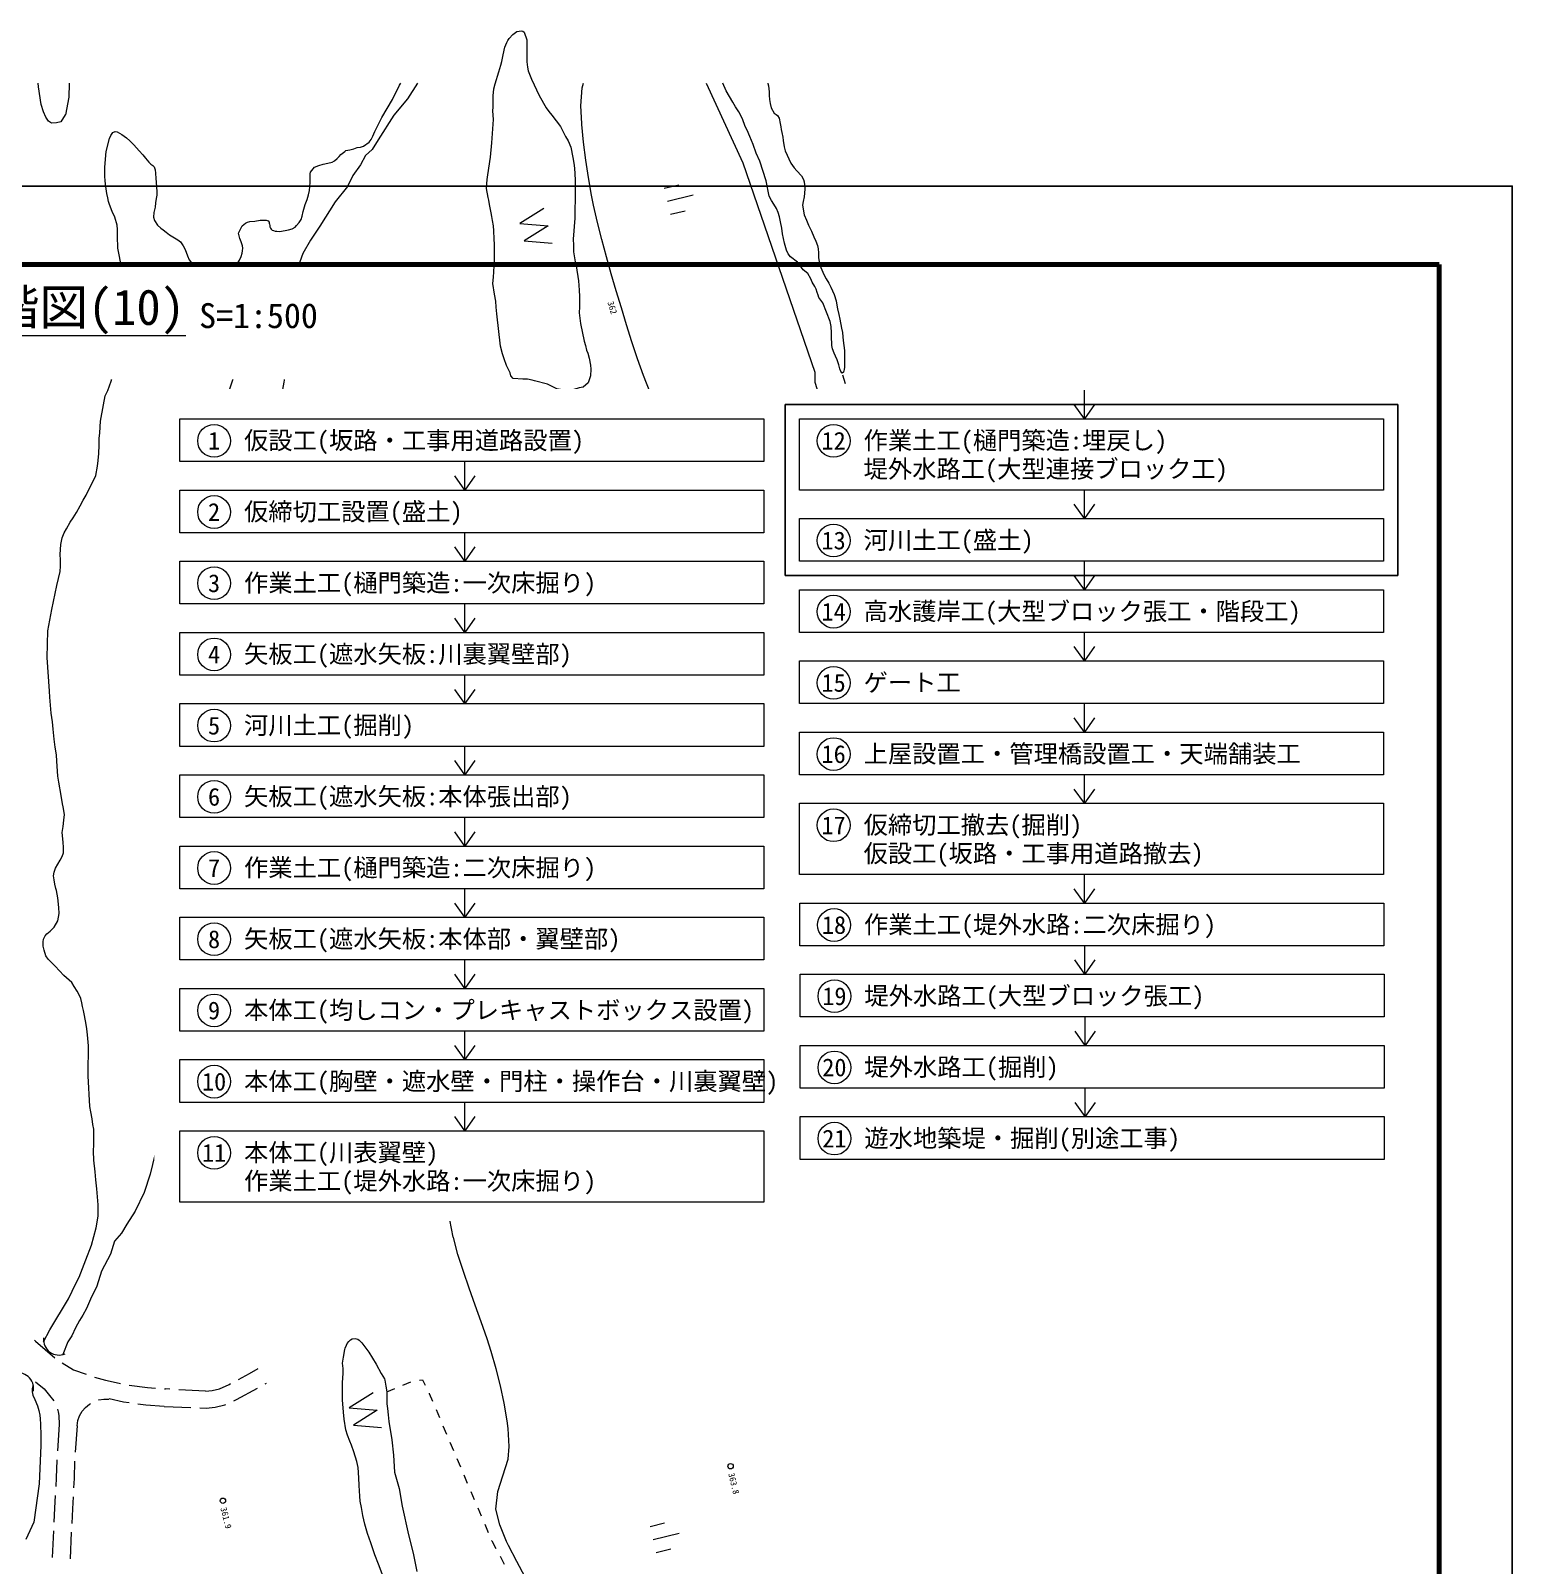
# Model space of a CAD drawing. Header units: millimetres. Extents: x -2078669 to -1085629, y -5987148 to 310365.
# Drawn here: x -1575689 to -1367638, y -3478154 to -3262635 of the extents above; entities that cross this region are included whole.
import ezdxf
from ezdxf.enums import TextEntityAlignment as Align

# ---------------------------------------------------------------- set-up
doc = ezdxf.new("R2010")
doc.units = ezdxf.units.MM
doc.header["$LTSCALE"] = 500
doc.layers.get('Defpoints').update_dxf_attribs({"color": 153})
for name, color, linetype, lineweight in [('D-BGD', 7, 'Continuous', 13), ('D-BYP-STRA', 1, 'Continuous', 25), ('D-DOC', 7, 'Continuous', 13), ('D-TTL', 2, 'Continuous', 140), ('D-TTL-LINE', 7, 'Continuous', 13), ('D-TTL-TXT', 7, 'Continuous', 13), ('◆ワイプアウト', 4, 'Continuous', 13)]:
    doc.layers.add(name, color=color, linetype=linetype, lineweight=lineweight)
doc.styles.add('MS ゴシック', font='MS Gothic.ttf')
doc.dimstyles.new('DIM-500-F', dxfattribs={"dimscale": 500, "dimtxt": 3.5, "dimasz": 2.5, "dimexe": 0, "dimexo": 2, "dimgap": 0.8, "dimtad": 1, "dimdec": 0, "dimzin": 0, "dimdsep": 46, "dimtxsty": 'MS ゴシック', "dimblk": 'OPEN', "dimcen": 0.1, "dimclrd": 256, "dimclre": 256, "dimclrt": 256, "dimaunit": 1, "dimadec": 4, "dimazin": 0, "dimtfac": 1, "dimtdec": 0, "dimtmove": 2, "dimatfit": 3, "dimldrblk": 'OPEN', "dimfxl": 1, "dimtolj": 1, "dimtzin": 0, "dimlwd": -1, "dimlwe": -1, "dimarcsym": 2})

# ---------------------------------------------------------------- blocks, each defined once
blk = doc.blocks.new('河川平面')
at = {"layer": 'D-BGD', "linetype": 'Continuous'}
for p, q in [((1824238, -2635273), (1826278, -2634775)), ((1824681, -2637094), (1828324, -2636205)), ((1825125, -2638916), (1827165, -2638419)), ((1761922, -2667453), (1765796, -2655569)), ((1765215, -2657353), (1765796, -2655569)), ((1849686, -2662713, 360164), (1849324, -2661518, 360120)), ((1850410, -2665105, 360252), (1850048, -2663909, 360208)), ((1851134, -2667496, 360340), (1850772, -2666300, 360296)), ((1851857, -2669887, 360428), (1851495, -2668691, 360384)), ((1781308, -2671772), (1783348, -2671276)), ((1852581, -2672278, 360516), (1852219, -2671083, 360472)), ((1781750, -2673593), (1785394, -2672707)), ((1853305, -2674670, 360604), (1852943, -2673475, 360560)), ((1782192, -2675416), (1784233, -2674920)), ((1821172, -2690819), (1823213, -2690322)), ((1821616, -2692640), (1825259, -2691753)), ((1822059, -2694463), (1824099, -2693966)), ((1838067, -2738260), (1838461, -2739880)), ((1795607, -2770743), (1797647, -2770248)), ((1796049, -2772565), (1799693, -2771679)), ((1796492, -2774388), (1798532, -2773892)), ((1754075, -2803865, 361418), (1754230, -2803878, 361420)), ((1754830, -2803915, 361449), (1754230, -2803878, 361420)), ((1768223, -2803167, 361459), (1768384, -2803074, 361460)), ((1785290, -2804303, 360500), (1786408, -2803833, 360803)), ((1787526, -2803363, 361106), (1788644, -2802893, 361409)), ((1759815, -2804216, 361690), (1756076, -2803990, 361509)), ((1754032, -2806371, 361420), (1757775, -2806514, 361592)), ((1792197, -2806761, 361435), (1792684, -2807912, 361422)), ((1739293, -2808856, 361530), (1739022, -2812596, 361545)), ((1741790, -2809046, 361530), (1741512, -2812786, 361545)), ((1793173, -2809063, 361409), (1793660, -2810214, 361397)), ((1794147, -2811365, 361384), (1794636, -2812515, 361371)), ((1795123, -2813666, 361358), (1795611, -2814817, 361345)), ((1796099, -2815968, 361333), (1796586, -2817118, 361320)), ((1797075, -2818270, 361307), (1797562, -2819420, 361294)), ((1798050, -2820571, 361282), (1798538, -2821722, 361269)), ((1799025, -2822872, 361256), (1799514, -2824024, 361243)), ((1822245, -2823207), (1824285, -2822712)), ((1738484, -2823831, 361461), (1738307, -2827577, 361438)), ((1740978, -2824021, 361460), (1740801, -2827767, 361438)), ((1822687, -2825029), (1826331, -2824143)), ((1801179, -2827380, 361256), (1801769, -2828482, 361269)), ((1823130, -2826852), (1825170, -2826356))]:
    blk.add_line(p, q, dxfattribs=at)
at = {"layer": 'D-BGD', "linetype": 'Continuous', "elevation": 362000}
for points in [[(1785720, -2684743), (1786779, -2682480), (1788229, -2680418), (1788996, -2679567), (1790895, -2677948), (1792407, -2676983), (1794693, -2675956), (1795619, -2675669), (1798059, -2675157), (1800538, -2674817), (1803034, -2674487), (1805485, -2674016), (1806163, -2673841), (1808583, -2673202), (1810983, -2672920), (1813590, -2672839), (1816163, -2672737), (1818622, -2672352), (1820817, -2671364), (1822181, -2670014), (1823074, -2668278), (1823344, -2666946), (1822777, -2665143), (1822256, -2663944), (1821323, -2661574), (1820484, -2659200), (1819695, -2656820), (1818947, -2654429), (1818216, -2652048), (1817513, -2649660), (1816810, -2647272), (1816133, -2644876), (1815485, -2642473), (1814872, -2640068), (1814319, -2637639), (1814030, -2636216), (1813594, -2633763), (1813214, -2631295), (1812901, -2628808), (1812657, -2626303), (1812646, -2626182), (1812541, -2623676), (1812739, -2621183), (1812923, -2620514)], [(1830142, -2620514), (1835290, -2631677), (1845386, -2661068), (1845407, -2662476), (1846119, -2664869), (1846853, -2667264), (1847579, -2669653), (1848318, -2672039), (1849058, -2674425), (1849797, -2676811), (1850545, -2679202), (1850740, -2679832)], [(1804717, -2830303), (1803524, -2828106), (1802389, -2825886), (1802106, -2825296), (1801146, -2822991), (1800613, -2820770), (1800851, -2818288), (1801578, -2816100), (1802307, -2813727), (1802482, -2811959), (1802315, -2809441), (1802183, -2808385), (1801763, -2805906), (1801242, -2803461), (1800639, -2801038), (1799950, -2798646), (1799365, -2796834), (1798549, -2794461), (1797714, -2792101), (1796865, -2789745), (1796044, -2787381), (1795277, -2785003), (1794628, -2782600), (1794617, -2782559), (1794114, -2780124), (1793714, -2777668), (1793392, -2775199), (1793111, -2772719), (1792856, -2770232), (1792616, -2767740), (1792384, -2765254), (1792166, -2762764), (1791953, -2760265), (1791735, -2757776), (1791516, -2755286), (1791303, -2752787), (1791085, -2750297), (1790872, -2747798), (1790645, -2745303), (1790432, -2742805), (1790196, -2740305), (1789961, -2737805), (1789703, -2735304), (1789641, -2734669), (1789353, -2732161), (1789064, -2729654), (1788753, -2727145), (1788442, -2724636), (1788130, -2722127), (1787811, -2719614), (1787499, -2717105), (1787180, -2714591), (1786869, -2712082), (1786554, -2709560), (1786251, -2707056), (1785949, -2704552), (1785660, -2702045), (1785393, -2699539), (1785158, -2697039), (1784967, -2694541), (1784864, -2692071), (1784890, -2689618), (1785121, -2687190), (1785693, -2684831), (1785720, -2684743)]]:
    blk.add_lwpolyline(points, dxfattribs=at)
at = {"layer": 'D-BGD', "linetype": 'Continuous'}
for points in [[(1807331, -2638115), (1803983, -2640216), (1807922, -2640545), (1804573, -2642646), (1808513, -2642974)], [(1783345, -2804437), (1779997, -2806537), (1783936, -2806865), (1780588, -2808966), (1784527, -2809295)]]:
    blk.add_lwpolyline(points, dxfattribs=at)
for points in [[(1766364, -2657858), (1763988, -2657083), (1765796, -2655569)], [(1766224, -2657707), (1764189, -2657044), (1765736, -2655748)], [(1766083, -2657555), (1764393, -2657005), (1765679, -2655927)], [(1765943, -2657404), (1764595, -2656965), (1765620, -2656107)], [(1765802, -2657253), (1764798, -2656926), (1765562, -2656287)], [(1765661, -2657103), (1765000, -2656887), (1765503, -2656465)], [(1765520, -2656952), (1765203, -2656848), (1765445, -2656645)]]:
    blk.add_lwpolyline(points, close=True, dxfattribs=at)
at = {"layer": 'D-BGD', "linetype": 'Continuous', "extrusion": (0.659474, 0.75151, 0.018092), "elevation": -950732}
blk.add_lwpolyline([(-3149591, 378792), (-3149758, 378792), (-3153340, 378755)], dxfattribs=at)
at = {"layer": 'D-BGD', "linetype": 'Continuous', "extrusion": (-0.012457, -0.067384, 0.997649), "elevation": 527634}
blk.add_lwpolyline([(2219743, -2406801), (2221505, -2407472), (2223344, -2407779)], dxfattribs=at)
at = {"layer": 'D-BGD', "linetype": 'Continuous', "extrusion": (0.065366, -0.128202, 0.989592), "elevation": 832310}
blk.add_lwpolyline([(298907, -3211867), (300667, -3211832), (302054, -3211763)], dxfattribs=at)
at = {"layer": 'D-BGD', "linetype": 'Continuous', "extrusion": (-0.033023, -0.140495, 0.989531), "elevation": 693703}
blk.add_lwpolyline([(2339143, -2252238), (2340723, -2252296), (2341830, -2252293), (2342892, -2252296)], dxfattribs=at)
at = {"layer": 'D-BGD', "linetype": 'Continuous', "extrusion": (-0.028801, -0.218306, 0.975455), "elevation": 914128}
blk.add_lwpolyline([(2100741, -2408339), (2103342, -2408298), (2104489, -2408239)], dxfattribs=at)
at = {"layer": 'D-BGD', "linetype": 'Continuous', "extrusion": (-0.016376, 0.024237, 0.999572), "elevation": 264401}
blk.add_lwpolyline([(109181, 3321283), (108781, 3321351), (105454, 3321693)], dxfattribs=at)
at = {"layer": 'D-BGD', "linetype": 'Continuous', "extrusion": (0.007595, -0.007269, 0.999945), "elevation": 395429}
blk.add_lwpolyline([(1787056, -2799870), (1787496, -2799823), (1787859, -2800544)], dxfattribs=at)
at = {"layer": 'D-BGD', "linetype": 'Continuous', "extrusion": (0.016065, 0.067171, 0.997612), "elevation": 200133}
blk.add_lwpolyline([(-2349497, 2342059), (-2349538, 2342031), (-2350193, 2341754), (-2350896, 2341597)], dxfattribs=at)
at = {"layer": 'D-BGD', "linetype": 'Continuous', "extrusion": (-0.0076, -0.032563, 0.999441), "elevation": 439254}
blk.add_lwpolyline([(2341045, -2321491), (2340243, -2321580), (2338196, -2321580)], dxfattribs=at)
at = {"layer": 'D-BGD', "linetype": 'Continuous', "extrusion": (-0.028117, -0.208401, 0.977639), "elevation": 888872}
blk.add_lwpolyline([(2113511, -2413699), (2110916, -2413842), (2109766, -2413861)], dxfattribs=at)
at = {"layer": 'D-BGD', "linetype": 'Continuous', "extrusion": (-0.147009, -0.073037, 0.986435), "elevation": 298060}
blk.add_lwpolyline([(3308546, 410854), (3308596, 410854), (3309793, 410781)], dxfattribs=at)
at = {"layer": 'D-BGD', "linetype": 'Continuous', "extrusion": (-0.139614, 0.01039, 0.990151), "elevation": 85957}
blk.add_lwpolyline([(2669901, 1974015), (2670313, 1974140), (2670812, 1974279), (2672035, 1974426)], dxfattribs=at)
at = {"layer": 'D-BGD', "linetype": 'Continuous', "extrusion": (-0.139929, -0.004505, 0.990151), "elevation": 127339}
blk.add_lwpolyline([(2868345, 1681873), (2868363, 1681872), (2870851, 1681730), (2872086, 1681622)], dxfattribs=at)
at = {"layer": 'D-BGD', "linetype": 'Continuous', "extrusion": (-0.09716, -0.005961, 0.995251), "elevation": 207410}
blk.add_lwpolyline([(2915385, 1593598), (2917793, 1593393), (2919117, 1593239)], dxfattribs=at)
at = {"layer": 'D-BGD', "linetype": 'Continuous', "extrusion": (-0.612857, 0.024256, 0.789822), "elevation": -848448}
blk.add_lwpolyline([(2747869, 1681987), (2749646, 1681952), (2751619, 1681933)], dxfattribs=at)
at = {"layer": 'D-BGD', "linetype": 'Continuous', "extrusion": (-0.626341, 0.024871, 0.779153), "elevation": -879049}
blk.add_lwpolyline([(2747721, 1669362), (2749440, 1669330), (2751470, 1669311)], dxfattribs=at)
at = {"layer": 'D-BGD', "linetype": 'Continuous', "extrusion": (-0.120009, -0.052186, 0.9914), "elevation": 289543}
blk.add_lwpolyline([(3308622, 566820), (3308666, 566820), (3309868, 566920)], dxfattribs=at)
at = {"layer": 'D-BGD', "linetype": 'Continuous'}
for points in [[(1800012, -2628897, 359990), (1800276, -2625588, 360040), (1800180, -2624391, 359980), (1800201, -2623873, 359970), (1800204, -2622283, 359940), (1800318, -2621322, 359940), (1800481, -2620596, 359940), (1801013, -2618929, 359940), (1801143, -2618462, 359940), (1801292, -2617983, 359940), (1801456, -2617477, 359990), (1801604, -2616536, 359990), (1801861, -2615426, 359960), (1802141, -2614780, 359960), (1802287, -2614506, 359960), (1802442, -2614215, 359960), (1802971, -2613677, 359910), (1803564, -2613268, 359870), (1803878, -2613183, 359860), (1804136, -2613135, 359860), (1804400, -2613218, 359890), (1804586, -2613336, 359890), (1804934, -2614436, 359980), (1804960, -2616135, 359980), (1804925, -2616980, 359990), (1804967, -2617488, 360000), (1805017, -2618244, 360000), (1805129, -2618792, 360000), (1805589, -2619957, 360000), (1806676, -2622220, 360030), (1807680, -2623985, 360060), (1808041, -2624481, 360070), (1808473, -2624994, 360050), (1809669, -2626604, 360010), (1810382, -2627994, 360010), (1810745, -2628607, 360030), (1811120, -2629480, 360040), (1811392, -2630951, 360050), (1811587, -2631997, 360050), (1811680, -2633100, 360050), (1811719, -2634276, 360050), (1811722, -2635616, 360050), (1811708, -2639472, 360070), (1811451, -2642427, 360070), (1811505, -2643277, 360070), (1811522, -2644210, 360070), (1811747, -2645585, 360070), (1811878, -2646179, 360080), (1812218, -2648277, 360080), (1812312, -2649578, 360090), (1812342, -2650448, 360090), (1812320, -2651912, 360080), (1812317, -2652740, 360030), (1812460, -2654276, 359890), (1812990, -2656726, 359770), (1813177, -2657364, 359760), (1813329, -2657982, 359730), (1813513, -2658445, 359710), (1813711, -2659124, 359710), (1813897, -2660085, 359700), (1813913, -2660659, 359700), (1813889, -2661603, 359760), (1813549, -2662596, 359840), (1812835, -2663177, 359980), (1812307, -2663312, 360000), (1811565, -2663520, 360010), (1810804, -2663659, 360020), (1810221, -2663670, 360030), (1809660, -2663543, 360040), (1809174, -2663426, 360070), (1807859, -2662762, 360100), (1806040, -2662316, 359880), (1805681, -2662237, 359900), (1805051, -2662070, 359950), (1804402, -2662055, 359960), (1803018, -2661975, 359980), (1802681, -2661597, 359980), (1802594, -2661166, 359990), (1802092, -2660174, 359980), (1801762, -2659223, 359940), (1801512, -2658514, 359920), (1801262, -2657424, 359920), (1800741, -2652892, 360130), (1800653, -2651942, 360120), (1800607, -2651119, 360120), (1800417, -2650145, 360120), (1800151, -2648642, 360120), (1800247, -2647752, 360120), (1800326, -2647013, 360120), (1800411, -2645320, 360120), (1800411, -2644397, 360120), (1800398, -2643156, 360120), (1800371, -2642379, 360120), (1800334, -2641239, 360120), (1800258, -2640549, 360120), (1800146, -2639781, 360120), (1800047, -2639251, 360120), (1799948, -2638721, 360120), (1799855, -2638241, 360120), (1799711, -2637548, 360120), (1799602, -2636954, 360120)], [(1740666, -2620514, 360210), (1740667, -2620552, 360210), (1740617, -2622484, 360210), (1740143, -2624934, 360220), (1740123, -2624969, 360220), (1739500, -2625913, 360220), (1738889, -2626093, 360220), (1738198, -2626111, 360220), (1737797, -2625846, 360220), (1737386, -2625275, 360220), (1737067, -2624527, 360210), (1736734, -2623481, 360210), (1736370, -2621023, 360210), (1736337, -2620514, 360210)], [(1789581, -2620514, 360020), (1789578, -2620523, 360020), (1788193, -2622691, 360000), (1786263, -2624984, 359980), (1784050, -2628453, 360040), (1783242, -2629799, 360060), (1782304, -2630668, 360070), (1781592, -2631988, 360110), (1780532, -2633490, 360150), (1779780, -2635018, 360220), (1778042, -2637180, 360340), (1775860, -2640574, 360400), (1774576, -2642547, 360400), (1773471, -2644449, 360400), (1772599, -2646889, 360340), (1771889, -2648787, 360160), (1771550, -2650922, 360130), (1771604, -2651992, 360130), (1771580, -2653097, 360130), (1771649, -2654001, 360130), (1771591, -2654844, 360150), (1771656, -2655955, 360180), (1771546, -2657230, 360190), (1771313, -2659080, 360210), (1771099, -2660917, 360210), (1770604, -2663805, 360220), (1770538, -2665024, 360220), (1770467, -2666010, 360210), (1770482, -2667749, 360210), (1770453, -2669405, 360220), (1770389, -2671282, 360230), (1770460, -2673226, 360240), (1770391, -2674790, 360210), (1770375, -2676223, 360210), (1770296, -2676823, 360210), (1770337, -2679119, 360240), (1770536, -2681863, 360280), (1770614, -2683211, 360300), (1770785, -2684659, 360290), (1770849, -2685411, 360290), (1770997, -2686338, 360300), (1771324, -2688256, 360320), (1771415, -2688701, 360320), (1771692, -2690486, 360320), (1771925, -2691947, 360300), (1772073, -2693035, 360300), (1772088, -2693609, 360300), (1772178, -2694837, 360300), (1772108, -2695501, 360300), (1772059, -2697191, 360240), (1771898, -2699659, 360210), (1771494, -2700442, 360190), (1770725, -2702122, 360200), (1770024, -2702919, 360180), (1769303, -2703312, 360180), (1768846, -2703464, 360180), (1767839, -2703670, 360180), (1767176, -2703761, 360180), (1765981, -2703974, 360210), (1765422, -2704103, 360230), (1764897, -2704274, 360240), (1764486, -2704407, 360250), (1764061, -2704624, 360280), (1763488, -2704940, 360300), (1762938, -2705535, 360320), (1762188, -2706719, 360210), (1761802, -2707270, 360240), (1761601, -2707801, 360260), (1761194, -2709170, 360280), (1760898, -2710188, 360280), (1760258, -2714411, 360330), (1759414, -2720235, 360310), (1758693, -2724780, 360260), (1757872, -2730260, 360180), (1757186, -2733280, 360040), (1756687, -2735934, 360010), (1756503, -2737017, 360010), (1756345, -2738275, 360010), (1756310, -2743353, 360000), (1756296, -2748213, 359980), (1756202, -2750604, 360000), (1756103, -2751378, 360000), (1756002, -2752496, 360010), (1755927, -2753710, 360020), (1755897, -2754546, 360020), (1755793, -2754948, 360020), (1755498, -2755540, 360020), (1755409, -2755915, 360030), (1755281, -2756199, 360030), (1754949, -2756677, 360030), (1754434, -2757050, 360050)], [(1760987, -2648069, 360290), (1761612, -2647863, 360290), (1762241, -2647613, 360290), (1762978, -2647253, 360290), (1763448, -2646877, 360290), (1763682, -2646631, 360290), (1764060, -2646214, 360290), (1764328, -2645848, 360290), (1764603, -2645349, 360290), (1764853, -2644835, 360280), (1764983, -2644368, 360280), (1765038, -2644031, 360280), (1765078, -2643661, 360280), (1765016, -2643326, 360280), (1764852, -2642770, 360280), (1764662, -2642338, 360280), (1764537, -2641932, 360280), (1764470, -2641547, 360280), (1764976, -2640546, 360200), (1765447, -2640148, 360200), (1765706, -2640020, 360200), (1766059, -2639946, 360200), (1766772, -2639871, 360200), (1767500, -2639748, 360200), (1767737, -2639757, 360200), (1768061, -2639735, 360200), (1768227, -2639727, 360200), (1768324, -2639760, 360200), (1768615, -2639835, 360200), (1768743, -2640013, 360200), (1768775, -2640158, 360200), (1768795, -2640284, 360200), (1768836, -2640493, 360220), (1768874, -2640688, 360230), (1768940, -2640875, 360240), (1769045, -2640993, 360250), (1769198, -2641128, 360280), (1769373, -2641205, 360300), (1769592, -2641285, 360300), (1769819, -2641311, 360300), (1770274, -2641342, 360300), (1771481, -2641090, 360290), (1771982, -2640940, 360280), (1772403, -2640709, 360280), (1772612, -2640506, 360280), (1772954, -2640092, 360280), (1773236, -2639642, 360280), (1773388, -2639176, 360280), (1773547, -2638518, 360280), (1773797, -2637542, 360280), (1774096, -2636861, 360280), (1774265, -2636185, 360280), (1774405, -2635562, 360280), (1774521, -2634475, 360280), (1774506, -2633579, 360280), (1774521, -2633252, 360280), (1774566, -2633013, 360280), (1775136, -2632303, 360180), (1775720, -2632050, 360180), (1776366, -2631868, 360180), (1777019, -2631736, 360180), (1777605, -2631600, 360180), (1777933, -2631430, 360180), (1778324, -2631090, 360180), (1778579, -2630787, 360180), (1778828, -2630515, 360180), (1779388, -2630122, 360180), (1779550, -2629961, 360180), (1780085, -2629853, 360180), (1780671, -2629717, 360180), (1781120, -2629537, 360180), (1781593, -2629497, 360190), (1781991, -2629346, 360190), (1782825, -2628798, 360190), (1783072, -2628410, 360190), (1783336, -2627950, 360190), (1783586, -2627275, 360190), (1784603, -2625345, 360190), (1786064, -2622782, 360090), (1787084, -2620808, 359940), (1787271, -2620514, 359921)], [(1834724, -2624535, 360250), (1834250, -2623813, 360250), (1833876, -2623160, 360260), (1833388, -2622383, 360270), (1832917, -2621558, 360300), (1832478, -2620514, 360300)], [(1838802, -2620514, 360060), (1838808, -2620539, 360060), (1838877, -2620901, 360060), (1838954, -2621730, 360070), (1838969, -2622246, 360080), (1839013, -2622791, 360080), (1839120, -2623348, 360080), (1839260, -2623947, 360080), (1839655, -2624705, 360090), (1839961, -2624915, 360090), (1840128, -2625046, 360090), (1840366, -2625414, 360090), (1840511, -2626166, 360090), (1840612, -2626651, 360090), (1840681, -2627013, 360090), (1840763, -2627453, 360090), (1840888, -2628078, 360090)], [(1840888, -2628078, 360090), (1840933, -2628542, 360090), (1841077, -2629455, 360090), (1841233, -2630007, 360090), (1842036, -2631760, 360070), (1842497, -2632383, 360070), (1842869, -2632839, 360070), (1843492, -2633520, 360070), (1843795, -2634017, 360070), (1843878, -2634353, 360070), (1843957, -2634779, 360070), (1843973, -2635353, 360070), (1843938, -2635956, 360070), (1843877, -2636463, 360070), (1843740, -2637123, 360070), (1843638, -2637641, 360070), (1843883, -2638981, 360070), (1844227, -2639767, 360070), (1844507, -2640424, 360070), (1844908, -2641312, 360070), (1845252, -2642098, 360070), (1845527, -2642683, 360080), (1845768, -2643306, 360090), (1845858, -2643773, 360090), (1845907, -2644309, 360100), (1845913, -2644600, 360100), (1845900, -2645043, 360100), (1845997, -2645537, 360100), (1846105, -2646072, 360100), (1846366, -2646741, 360100), (1846647, -2647375, 360100), (1846984, -2647973, 360100), (1847356, -2648590, 360100), (1847637, -2649144, 360100), (1848088, -2650187, 360100), (1848377, -2651069, 360100), (1848494, -2651667, 360100), (1848592, -2652219, 360100), (1848749, -2652990, 360100), (1848889, -2653670, 360100), (1849130, -2654916, 360100), (1849251, -2655527, 360100), (1849329, -2656114, 360100), (1849352, -2656635, 360100), (1849542, -2658071, 360100), (1849557, -2658667, 360100), (1849542, -2659155, 360100), (1849550, -2659563, 360100), (1849569, -2660070, 360100), (1849565, -2660379, 360100), (1849530, -2660740, 360100), (1849393, -2661099, 360110), (1849241, -2661243, 360110), (1849022, -2661002, 360110), (1848902, -2660609, 360110), (1848751, -2660050, 360110), (1848527, -2659356, 360110), (1848279, -2658844, 360100), (1848116, -2658405, 360100), (1847889, -2657836, 360070), (1847796, -2657356, 360060), (1847773, -2656915, 360060), (1847744, -2656403, 360060), (1847739, -2655569, 360060), (1847671, -2654665, 360060), (1847536, -2653976, 360060), (1846493, -2651335, 360060), (1845939, -2650613, 360070), (1845861, -2650268, 360070), (1845730, -2649893, 360070), (1845591, -2649433, 360070), (1845390, -2649040, 360070), (1845029, -2648464, 360070), (1844810, -2648003, 360070), (1844388, -2647253, 360070), (1843769, -2646724, 360070), (1843178, -2645946, 360070), (1842948, -2645664, 360070), (1841990, -2644883, 360070), (1841656, -2644460, 360070), (1841402, -2643980, 360070), (1841128, -2642992, 360070), (1840982, -2642342, 360070), (1840851, -2641667, 360070), (1840732, -2640850, 360070), (1840564, -2639980, 360070), (1840429, -2639291, 360090), (1840228, -2638657, 360110), (1839987, -2638114, 360110), (1839613, -2637519, 360130), (1839282, -2636971, 360140), (1838968, -2636375, 360140), (1838543, -2634204, 360190), (1837675, -2631480, 360190), (1837158, -2630352, 360190), (1836720, -2629108, 360190), (1836243, -2627992, 360210), (1835863, -2627128, 360220), (1835626, -2626576, 360220), (1835222, -2625514, 360230), (1834724, -2624535, 360250)], [(1743072, -2678372, 360130), (1744425, -2675597, 359980), (1744670, -2674308, 359930), (1744771, -2673489, 359930), (1744827, -2672529, 359930), (1744886, -2671364, 359930), (1744901, -2670415, 359930), (1744975, -2669604, 359930), (1745092, -2667976, 359940), (1745481, -2665673, 359970), (1745754, -2664435, 359980), (1746126, -2663668, 359980), (1746580, -2662337, 360010), (1746909, -2661142, 360020), (1747257, -2659554, 360020), (1747341, -2658945, 360020), (1747349, -2658269, 360020), (1747270, -2657705, 360030), (1747248, -2657242, 360040), (1747239, -2656534, 360040), (1747348, -2655985, 360040), (1747501, -2655577, 360040), (1747592, -2655098, 360040), (1747956, -2653301, 360040), (1748134, -2652711, 360040), (1748228, -2651704, 360050), (1748247, -2651069, 360050), (1748306, -2650445, 360050), (1748235, -2647659, 360090), (1747871, -2645582, 360090), (1747682, -2644608, 360100), (1747494, -2643670, 360120), (1747479, -2642011, 360110), (1747471, -2641061, 360110), (1747403, -2640457, 360110), (1747096, -2639346, 360150), (1746737, -2638505, 360150), (1746328, -2637532, 360150), (1746216, -2637145, 360150), (1746104, -2636596, 360150), (1745991, -2636012, 360150), (1745860, -2635336, 360150), (1745799, -2634679, 360150), (1745725, -2634186, 360150), (1745705, -2633598, 360150), (1745688, -2632285, 360150), (1745887, -2630092, 360180), (1746356, -2628252, 360300), (1746522, -2627863, 360300), (1746799, -2627422, 360300), (1747121, -2627284, 360300), (1747425, -2627355, 360280), (1748055, -2627705, 360280), (1748717, -2628178, 360280), (1749217, -2628593, 360280), (1749780, -2629158, 360270), (1750525, -2629990, 360270), (1751014, -2630583, 360270), (1751383, -2631025, 360270), (1751877, -2631610, 360270), (1752158, -2631863, 360270), (1752429, -2632054, 360270), (1752605, -2632270, 360270), (1752747, -2632686, 360270), (1752786, -2633159, 360270), (1752834, -2633878, 360270), (1752897, -2634410, 360270), (1752959, -2635126, 360270), (1752978, -2635714, 360270), (1752979, -2636234, 360270), (1752906, -2636722, 360270), (1752809, -2637313, 360270), (1752751, -2637936, 360270), (1752673, -2638272, 360270), (1752552, -2638664, 360270), (1752509, -2639320, 360270), (1752683, -2639800, 360270), (1753067, -2640437, 360270), (1753567, -2640851, 360270), (1753875, -2641097, 360270), (1754281, -2641434, 360270), (1754761, -2641803, 360270), (1755255, -2642087, 360270), (1755949, -2642485, 360270), (1756294, -2642788, 360270), (1756689, -2643326, 360270), (1756913, -2643778, 360270), (1757106, -2644246, 360270), (1757305, -2644741, 360270), (1757542, -2645293, 360270), (1757710, -2645562, 360270), (1757936, -2645911, 360270), (1758095, -2646499, 360280), (1758167, -2646875, 360280), (1758195, -2647167, 360280), (1758494, -2647489, 360290), (1758709, -2647717, 360290), (1759133, -2647983, 360290), (1760036, -2648157, 360290), (1760479, -2648169, 360290), (1760987, -2648069, 360290)], [(1799602, -2636954, 360120), (1799522, -2636573, 360120), (1799287, -2635296, 360120), (1799374, -2634020, 360120), (1799478, -2633399, 360120), (1799860, -2630908, 360120), (1800012, -2628897, 359990)], [(1739448, -2686001, 360050), (1739516, -2685301, 360070), (1739705, -2684349, 360070), (1739955, -2683674, 360090), (1740313, -2683072, 360110), (1740826, -2682179, 360110), (1741226, -2681544, 360120), (1741703, -2680814, 360150), (1742224, -2679868, 360160), (1742647, -2679051, 360160), (1743072, -2678372, 360130)], [(1737098, -2797283, 360500), (1737963, -2795577, 360430), (1740604, -2791224, 360440), (1741610, -2789092, 360350), (1742089, -2788179, 360340), (1742999, -2785773, 360360), (1743837, -2783693, 360350), (1744474, -2781280, 360240), (1744768, -2779626, 360080), (1744767, -2778865, 360050), (1744767, -2778022, 360050), (1744547, -2775797, 360170), (1744432, -2774531, 360190), (1744336, -2773415, 360210), (1744136, -2771755, 360230), (1744107, -2770481, 360280), (1744143, -2769555, 360380), (1744129, -2768417, 360480), (1744148, -2767401, 360510), (1744019, -2766762, 360510), (1743901, -2765944, 360500), (1743711, -2764970, 360490), (1743563, -2764204, 360490), (1743338, -2759900, 360120), (1743347, -2758520, 360020), (1743388, -2756803, 359990), (1743407, -2755706, 360000), (1743298, -2754652, 360030), (1743198, -2753683, 360060), (1743100, -2752969, 360070), (1742950, -2752168, 360100), (1742767, -2751221, 360160), (1742678, -2750754, 360220), (1742563, -2750192, 360280), (1742462, -2749684, 360340), (1742297, -2749070, 360370), (1742073, -2748515, 360330), (1741811, -2748029, 360260), (1741393, -2747351, 360240), (1741057, -2746812, 360240), (1739951, -2745807, 360270), (1738691, -2744506, 360080), (1737750, -2743515, 360080), (1737424, -2743039, 360070), (1737152, -2742249, 360070), (1737044, -2741714, 360070), (1737038, -2741503, 360080), (1737032, -2741072, 360090), (1737060, -2740743, 360100), (1737167, -2740516, 360110), (1737322, -2740247, 360120), (1737538, -2739991, 360120), (1737992, -2739583, 360130), (1738560, -2739056, 360070), (1739109, -2738160, 360030), (1739265, -2737108, 360030), (1739251, -2736269, 360030), (1739110, -2734908, 360050), (1738901, -2733888, 360060), (1738811, -2733583, 360060), (1738670, -2733006, 360070), (1738552, -2732408, 360060), (1738495, -2731844, 360060), (1738576, -2731302, 360060), (1738778, -2730750, 360060), (1739080, -2730185, 360060), (1739413, -2729626, 360060), (1739693, -2729119, 360060), (1739872, -2728587, 360060), (1739906, -2727845, 360040), (1739841, -2727116, 360030), (1739714, -2725751, 360010), (1739823, -2724879, 359990), (1739949, -2724018, 359990), (1740013, -2723224, 360000), (1739849, -2722126, 360010), (1739762, -2721695, 360030), (1739569, -2720546, 360050), (1739215, -2718693, 360100), (1739081, -2717843, 360120), (1739051, -2717112, 360100), (1738963, -2715700, 360100), (1738879, -2714844, 360120), (1738726, -2713764, 360130), (1738564, -2712621, 360120), (1738420, -2711247, 360110), (1738319, -2710220, 360110), (1738170, -2708992, 360100), (1738058, -2707844, 360100), (1737975, -2706723, 360090), (1737922, -2705874, 360090), (1737607, -2701183, 360070), (1737693, -2697403, 360020), (1738229, -2694423, 359990), (1738932, -2691033, 359980), (1739427, -2689068, 360040), (1739444, -2688317, 360040), (1739473, -2687964, 360040), (1739454, -2687435, 360050), (1739415, -2686720, 360050), (1739448, -2686001, 360050)], [(1754434, -2757050, 360050), (1753962, -2757932, 360080), (1753823, -2758314, 360090), (1753780, -2758509, 360090), (1753706, -2759100, 360100), (1753740, -2759662, 360120), (1753853, -2760811, 360130), (1754029, -2762792, 360130), (1754153, -2763659, 360130), (1754069, -2766114, 360050), (1753656, -2767134, 360000), (1753005, -2769851, 360000), (1752045, -2773728, 359990), (1751220, -2776287, 360030), (1749934, -2778905, 360090), (1748775, -2780742, 360130), (1748021, -2781992, 360150), (1747056, -2783110, 360210), (1746497, -2784945, 360270), (1745197, -2787347, 360210), (1744547, -2789442, 360180), (1743684, -2791264, 360150), (1743100, -2792601, 360170), (1742612, -2793509, 360190), (1742119, -2794287, 360220), (1741586, -2795295, 360260), (1741037, -2796410, 360340), (1740487, -2797247, 360340), (1739773, -2799051, 360520)], [(1786998, -2817846, 360510), (1787431, -2820344, 360540), (1788321, -2824374, 360490), (1789006, -2826936, 360450), (1789487, -2829530, 360450)], [(1784769, -2830233, 360560), (1784109, -2828492, 360560), (1783597, -2827195, 360550), (1783018, -2825512, 360530), (1782557, -2824209, 360540), (1782182, -2822875, 360560), (1781934, -2821660, 360590), (1781721, -2820545, 360600), (1781562, -2819658, 360600), (1781510, -2818947, 360600), (1781418, -2817441, 360600), (1781367, -2816385, 360600), (1781241, -2814940, 360570), (1781084, -2814089, 360570), (1780672, -2812699, 360580), (1780327, -2811774, 360580), (1780095, -2811214, 360580), (1779776, -2810384, 360590), (1779544, -2809605, 360600), (1779281, -2808116, 360580), (1779179, -2807169, 360570), (1779139, -2806557, 360550), (1779081, -2805474, 360530), (1779067, -2804636, 360510), (1779066, -2803874, 360530), (1779078, -2802890, 360520), (1779104, -2802443, 360520), (1779167, -2801591, 360540), (1779151, -2801017, 360540), (1779075, -2800246, 360540), (1779182, -2799419, 360550), (1779384, -2798325, 360540), (1779439, -2798149, 360540), (1779620, -2797734, 360550), (1779731, -2797521, 360550), (1779941, -2797215, 360540), (1780186, -2797009, 360530), (1780427, -2796871, 360530), (1780838, -2796819, 360530), (1781046, -2796858, 360530), (1781218, -2796899, 360530)], [(1781218, -2796899, 360530), (1781422, -2797027, 360530), (1781586, -2797203, 360530), (1781765, -2797433, 360530), (1782752, -2798726, 360550), (1783793, -2800386, 360520), (1784491, -2801721, 360520), (1784968, -2802457, 360520), (1785009, -2802665, 360520), (1785166, -2803517, 360510), (1785290, -2804303, 360500), (1785289, -2804868, 360490), (1785304, -2805384, 360490), (1785305, -2805984, 360490), (1785379, -2806638, 360500), (1785483, -2807540, 360510), (1785586, -2808464, 360510), (1785984, -2811023, 360530), (1786203, -2813190, 360530), (1786351, -2815582, 360550), (1786998, -2817846, 360510)], [(1735643, -2803367, 360550), (1735501, -2803874, 360550), (1735485, -2804303, 360540), (1735570, -2804778, 360540), (1735876, -2805369, 360540), (1736249, -2806265, 360540), (1736436, -2806903, 360540), (1736541, -2807563, 360550), (1736587, -2808085, 360550), (1736641, -2808854, 360570), (1736701, -2810435, 360590), (1736710, -2811824, 360600), (1736468, -2817221, 360630), (1735731, -2822576, 360560), (1734599, -2825028, 360610)], [(1735969, -2802867, 361429), (1737165, -2803849, 361460), (1737929, -2804808, 361460), (1738539, -2805570, 361452)], [(1759815, -2804216, 361690), (1760780, -2804102, 361700), (1761784, -2803860, 361430), (1763142, -2803245, 361440), (1763336, -2803141, 361441)], [(1741790, -2809046, 361530), (1741912, -2808332, 361520), (1742153, -2807651, 361500), (1742512, -2807027, 361480), (1742974, -2806485, 361460), (1743529, -2806020, 361450), (1743657, -2805948, 361446)], [(1759023, -2806561, 361650), (1759901, -2806595, 361690), (1761200, -2806442, 361700), (1762554, -2806113, 361430), (1762684, -2806055, 361431)]]:
    blk.add_polyline3d(points, dxfattribs=at)
for centre, radius in [((1800476, -2734160, 362610), 375), ((1839282, -2737966), 1250), ((1833562, -2814737, 363780), 375), ((1762273, -2819585, 361880), 375)]:
    blk.add_circle(centre, radius, dxfattribs=at)
for centre, start, end in [((1739241, -2796962), 173.85046, 293.85192), ((1733524, -2803806), 350.09046, 110.09192)]:
    blk.add_arc(centre, 2165, start, end, dxfattribs=at)
at = {"layer": 'D-BGD', "linetype": 'Continuous', "style": 'MS ゴシック'}
for s, rotation, p in [('362', 287.06163, (1816252, -2651284, 362000)), ('362.6', 283.66942, (1800133, -2735207)), ('363.8', 283.66942, (1833220, -2815785)), ('361.9', 283.66942, (1761920, -2820621))]:
    blk.add_text(s, height=900, rotation=rotation, dxfattribs=at).set_placement(p)
blk = doc.blocks.new('_Open')
at = {"color": 0, "linetype": 'ByBlock', "lineweight": -2}
for p, q in [((-1, 0.17), (0, 0)), ((-1, -0.17), (0, 0)), ((0, 0), (-1, 0))]:
    blk.add_line(p, q, dxfattribs=at)
blk = doc.blocks.new('施工ステップ')
at = {"layer": 'D-DOC'}
for points in [[(1766486, -3253641), (1848486, -3253641), (1848486, -3259641), (1766486, -3259641)], [(1853486, -3253641), (1935486, -3253641), (1935486, -3263641), (1853486, -3263641)], [(1766486, -3263641), (1848486, -3263641), (1848486, -3269641), (1766486, -3269641)], [(1853486, -3267641), (1935486, -3267641), (1935486, -3273641), (1853486, -3273641)], [(1766486, -3273641), (1848486, -3273641), (1848486, -3279641), (1766486, -3279641)], [(1853486, -3277641), (1935486, -3277641), (1935486, -3283641), (1853486, -3283641)], [(1766486, -3283641), (1848486, -3283641), (1848486, -3289641), (1766486, -3289641)], [(1853486, -3287641), (1935486, -3287641), (1935486, -3293641), (1853486, -3293641)], [(1766486, -3293641), (1848486, -3293641), (1848486, -3299641), (1766486, -3299641)], [(1853486, -3297641), (1935486, -3297641), (1935486, -3303641), (1853486, -3303641)], [(1766486, -3303641), (1848486, -3303641), (1848486, -3309641), (1766486, -3309641)], [(1853486, -3307641), (1935486, -3307641), (1935486, -3317641), (1853486, -3317641)], [(1766486, -3313641), (1848486, -3313641), (1848486, -3319641), (1766486, -3319641)], [(1853539, -3321641), (1935539, -3321641), (1935539, -3327641), (1853539, -3327641)], [(1766486, -3323641), (1848486, -3323641), (1848486, -3329641), (1766486, -3329641)], [(1853592, -3331641), (1935592, -3331641), (1935592, -3337641), (1853592, -3337641)], [(1766486, -3333641), (1848486, -3333641), (1848486, -3339641), (1766486, -3339641)], [(1853592, -3341641), (1935592, -3341641), (1935592, -3347641), (1853592, -3347641)], [(1766486, -3343641), (1848486, -3343641), (1848486, -3349641), (1766486, -3349641)], [(1853592, -3351641), (1935592, -3351641), (1935592, -3357641), (1853592, -3357641)], [(1766486, -3353641), (1848486, -3353641), (1848486, -3363641), (1766486, -3363641)]]:
    blk.add_lwpolyline(points, close=True, dxfattribs=at)
for centre in [(1771277, -3256726), (1858277, -3256726), (1771277, -3266726), (1858277, -3270726), (1771277, -3276726), (1858277, -3280726), (1771277, -3286726), (1858277, -3290726), (1771277, -3296726), (1858277, -3300726), (1771277, -3306726), (1858277, -3310726), (1771277, -3316726), (1858330, -3324726), (1771277, -3326726), (1858383, -3334726), (1771277, -3336726), (1858383, -3344726), (1771277, -3346726), (1858383, -3354726), (1771277, -3356726)]:
    blk.add_circle(centre, 2300, dxfattribs=at)
at = {"layer": 'D-DOC', "style": 'MS ゴシック'}
for s, p in [('1', (1771277, -3256726)), ('12', (1858277, -3256726)), ('2', (1771277, -3266726)), ('13', (1858277, -3270726)), ('3', (1771277, -3276726)), ('14', (1858277, -3280726)), ('4', (1771277, -3286726)), ('15', (1858277, -3290726)), ('5', (1771277, -3296726)), ('16', (1858277, -3300726)), ('6', (1771277, -3306726)), ('17', (1858277, -3310726)), ('7', (1771277, -3316726)), ('18', (1858330, -3324726)), ('8', (1771277, -3326726)), ('19', (1858383, -3334726)), ('9', (1771277, -3336726)), ('20', (1858383, -3344726)), ('10', (1771277, -3346726)), ('11', (1771277, -3356726)), ('21', (1858383, -3354726))]:
    blk.add_text(s, height=2500, dxfattribs=at).set_placement(p, align=Align.MIDDLE_CENTER)
for s, p in [('仮設工(坂路・工事用道路設置)', (1775486, -3256675)), ('作業土工(樋門築造:埋戻し)', (1862486, -3256675)), ('堤外水路工(大型連接ブロック工)', (1862486, -3260675)), ('仮締切工設置(盛土)', (1775486, -3266675)), ('河川土工(盛土)', (1862486, -3270675)), ('作業土工(樋門築造:一次床掘り)', (1775486, -3276675)), ('高水護岸工(大型ブロック張工・階段工)', (1862486, -3280675)), ('矢板工(遮水矢板:川裏翼壁部)', (1775486, -3286675)), ('ゲート工', (1862486, -3290675)), ('河川土工(掘削)', (1775486, -3296675)), ('上屋設置工・管理橋設置工・天端舗装工', (1862486, -3300675)), ('矢板工(遮水矢板:本体張出部)', (1775486, -3306675)), ('仮締切工撤去(掘削)', (1862486, -3310675)), ('仮設工(坂路・工事用道路撤去)', (1862486, -3314675)), ('作業土工(樋門築造:二次床掘り)', (1775486, -3316675)), ('作業土工(堤外水路:二次床掘り)', (1862539, -3324675)), ('矢板工(遮水矢板:本体部・翼壁部)', (1775486, -3326675)), ('堤外水路工(大型ブロック張工)', (1862592, -3334675)), ('本体工(均しコン・プレキャストボックス設置)', (1775486, -3336675)), ('堤外水路工(掘削)', (1862592, -3344675)), ('本体工(胸壁・遮水壁・門柱・操作台・川裏翼壁)', (1775486, -3346675)), ('遊水地築堤・掘削(別途工事)', (1862592, -3354675)), ('本体工(川表翼壁)', (1775486, -3356675)), ('作業土工(堤外水路:一次床掘り)', (1775486, -3360675))]:
    blk.add_text(s, height=2500, dxfattribs=at).set_placement(p, align=Align.MIDDLE_LEFT)
at = {"layer": 'D-DOC'}
for points in [[(1893486, -3253641), (1893486, -3249641)], [(1806486, -3263641), (1806486, -3259641)], [(1893486, -3267641), (1893486, -3263641)], [(1806486, -3273641), (1806486, -3269641)], [(1893486, -3277641), (1893486, -3273641)], [(1806486, -3283641), (1806486, -3279641)], [(1893486, -3287641), (1893486, -3283641)], [(1806486, -3293641), (1806486, -3289641)], [(1893486, -3297641), (1893486, -3293641)], [(1806486, -3303641), (1806486, -3299641)], [(1893486, -3307641), (1893486, -3303641)], [(1806486, -3313641), (1806486, -3309641)], [(1893486, -3321641), (1893486, -3317641)], [(1806486, -3323641), (1806486, -3319641)], [(1806486, -3333641), (1806486, -3329641)], [(1893539, -3331641), (1893539, -3327641)], [(1893592, -3341641), (1893592, -3337641)], [(1806486, -3343641), (1806486, -3339641)], [(1893592, -3351641), (1893592, -3347641)], [(1806486, -3353641), (1806486, -3349641)]]:
    blk.add_leader(points, dimstyle='DIM-500-F', override={"dimasz": 4, "dimldrblk": 'Open90'}, dxfattribs=at)

msp = doc.modelspace()

# ---------------------------------------------------------------- linework, layer by layer
at = {"layer": 'D-TTL'}
msp.add_line((-1377887.6, -3295452.3), (-1377887.6, -3570452.3), dxfattribs=at)
at = {"layer": 'Defpoints', "color": 1}
msp.add_lwpolyline([(-1788137.6, -3581452.3), (-1367637.6, -3581452.3), (-1367637.6, -3284452.3), (-1788137.6, -3284452.3)], close=True, dxfattribs=at)

# ---------------------------------------------------------------- block references
at = {"layer": 'D-BGD'}
msp.add_blockref('河川平面', (-3310965.8, -649499.8), dxfattribs=at)

# ---------------------------------------------------------------- next in the draw order: wipeouts: each hides what was drawn before it
for points in [[(-1603988.4, -3295452.3), (-1533369.6, -3295452.3), (-1533369.6, -3311589.1), (-1603988.4, -3311589.1)], [(-1558320.9, -3312935.5), (-1382011.3, -3312935.5), (-1382011.3, -3429796.2), (-1558320.9, -3429796.2)]]:
    msp.add_wipeout(points).dxf.layer = '◆ワイプアウト'

# ---------------------------------------------------------------- next in the draw order: linework, layer by layer
at = {"layer": 'D-BYP-STRA'}
msp.add_lwpolyline([(-1469729.8, -3339141), (-1383729.8, -3339141), (-1383729.8, -3315141), (-1469729.8, -3315141)], close=True, dxfattribs=at)
at = {"layer": 'D-TTL'}
msp.add_line((-1777887.6, -3295452.3), (-1377887.6, -3295452.3), dxfattribs=at)
at = {"layer": 'D-TTL-LINE'}
msp.add_line((-1601554.3, -3305452.3), (-1553887.6, -3305452.3), dxfattribs=at)

# ---------------------------------------------------------------- next in the draw order: block references
at = {"layer": 'D-DOC'}
msp.add_blockref('施工ステップ', (-3321215.8, -63499.8), dxfattribs=at)

# ---------------------------------------------------------------- next in the draw order: texts
at = {"layer": 'D-TTL-TXT', "style": 'MS ゴシック'}
for s, height, p in [('施工段階図(10)', 5000, (-1577887.6, -3305452.3)), ('S=1:500', 3500, (-1543697, -3305452.3))]:
    msp.add_text(s, height=height, dxfattribs=at).set_placement(p, align=Align.BOTTOM_CENTER)

doc.saveas('drawing.dxf')
